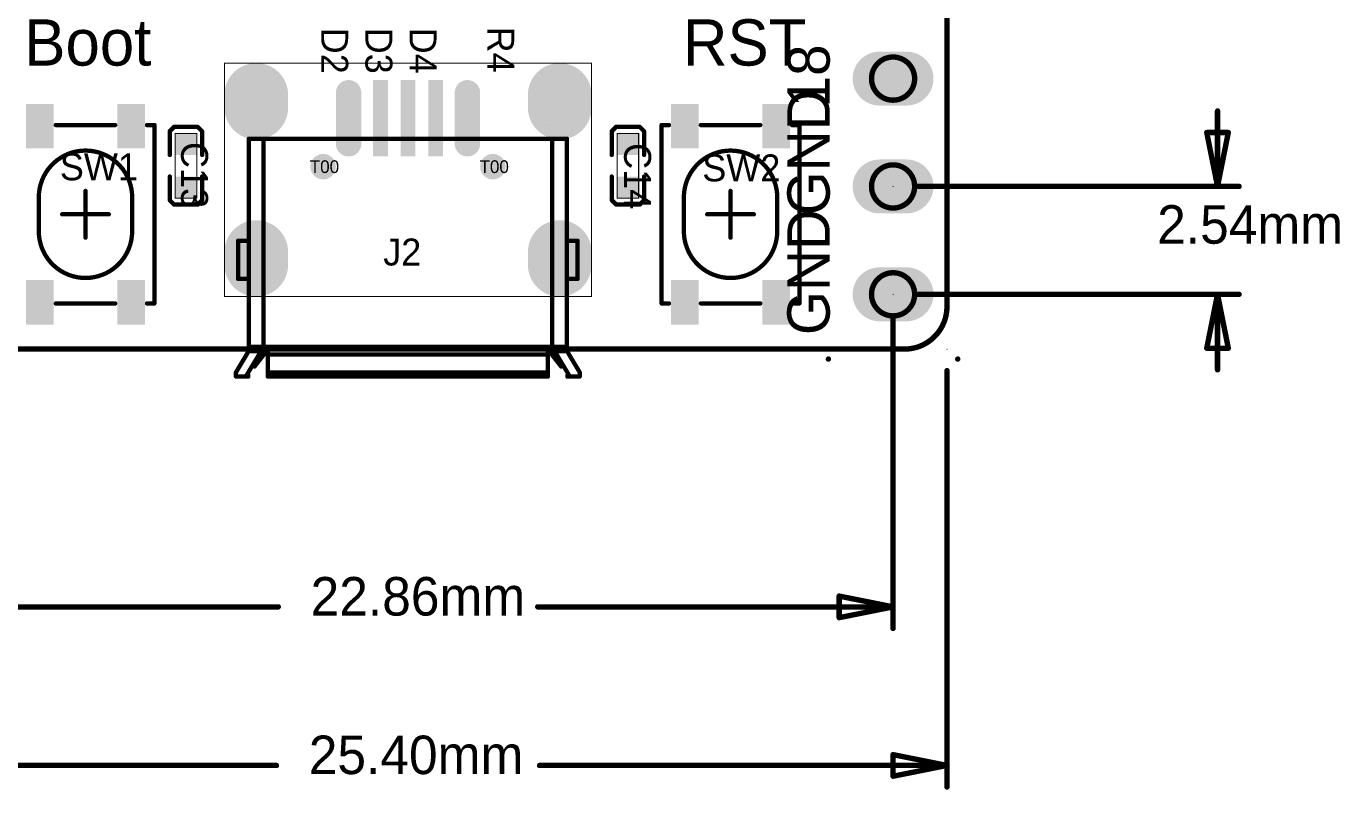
# Model space of a CAD drawing. Extents: x -478 to 1364, y -408 to 1745.
# Drawn here: x 146 to 1364, y -408 to 299 of the extents above; entities that cross this region are included whole.
import ezdxf
from ezdxf.enums import TextEntityAlignment as Align

# ---------------------------------------------------------------- set-up
doc = ezdxf.new("R2010")
doc.units = 0
doc.header["$MEASUREMENT"] = 0
for name, color, linetype in [('2DLINES_1', 7, 'Continuous'), ('2DLINES_ALL', 3, 'Continuous'), ('BOARD_OUTLINE', 1, 'Continuous'), ('DRILLHOLE', 15, 'Continuous'), ('LAYNR3', 4, 'Continuous'), ('LAYNR5', 6, 'Continuous'), ('PADLAYER_BOTTOM', 12, 'Continuous'), ('PADLAYER_TOP', 9, 'Continuous'), ('PLACEMENT_OUTLINE_BOTTOM', 11, 'Continuous'), ('PLACEMENT_OUTLINE_TOP', 8, 'Continuous'), ('TEXT_1', 10, 'Continuous'), ('TOOL_BOT', 13, 'Continuous'), ('TOOL_TOP', 1, 'Continuous'), ('TOOLCODE_TOP', 2, 'Continuous')]:
    doc.layers.add(name, color=color, linetype=linetype)

msp = doc.modelspace()

# ---------------------------------------------------------------- linework, layer by layer
at = {"layer": '2DLINES_1', "const_width": 4}
for points in [[(228.346, 207.677), (173.228, 207.677)], [(257.874, 207.677), (264.764, 207.677)], [(264.764, 42.323), (264.764, 207.677)], [(279, 202), (282.99, 206)], [(282.99, 206), (304.87, 206)], [(304.87, 206), (309, 201.87)], [(693, 206), (689, 202)], [(715, 206), (693, 206)], [(719, 202), (715, 206)], [(735.236, 207.677), (735.236, 42.323)], [(735.236, 207.677), (742.126, 207.677)], [(826.772, 207.677), (771.654, 207.677)], [(856.299, 207.677), (863.189, 207.677)], [(863.189, 42.323), (863.189, 207.677)], [(279, 180), (279, 202)], [(309, 201.87), (309, 180)], [(352.205, 194.997), (352.205, 1.964)], [(352.205, 194.997), (647.48, 194.997)], [(365.984, 194.997), (365.984, -1.853)], [(633.701, -1.853), (633.701, 194.997)], [(647.48, 1.964), (647.48, 194.997)], [(689, 202), (689, 180)], [(719, 180), (719, 202)], [(279, 160), (279, 138)], [(309, 138), (309, 160)], [(689, 138.13), (689, 160)], [(719, 160), (719, 138)], [(200.787, 103.346), (200.787, 146.654)], [(799.213, 103.346), (799.213, 146.654)], [(279, 138), (283, 134)], [(283, 134), (305, 134)], [(305, 134), (309, 138)], [(693.13, 134), (689, 138.13)], [(715.01, 134), (693.13, 134)], [(719, 138), (715.01, 134)], [(179.134, 125), (222.441, 125)], [(777.559, 125), (820.866, 125)], [(342.362, 65.076), (342.362, 100.509)], [(342.362, 100.509), (352.205, 100.509)], [(647.48, 100.509), (657.323, 100.509)], [(657.323, 100.509), (657.323, 65.076)], [(352.205, 65.076), (342.362, 65.076)], [(657.323, 65.076), (647.48, 65.076)], [(173.228, 42.323), (228.346, 42.323)], [(257.874, 42.323), (264.764, 42.323)], [(735.236, 42.323), (742.126, 42.323)], [(771.654, 42.323), (826.772, 42.323)], [(856.299, 42.323), (863.189, 42.323)], [(369.921, -1.853), (351.666, -1.853)], [(647.48, 1.964), (352.205, 1.964)], [(362.047, -4.579), (362.047, -1.853)], [(362.96, -1.853), (362.96, -4.579)], [(366.657, -4.579), (366.657, -1.853)], [(369.921, -1.853), (369.921, -25.475)], [(629.764, -1.853), (629.764, -25.475)], [(629.764, -1.853), (648.019, -1.853)], [(633.028, -4.579), (633.028, -1.853)], [(636.725, -4.579), (636.725, -1.853)], [(637.638, -4.579), (637.638, -1.853)], [(350.241, -5.126), (340.394, -21.538)], [(362.047, -4.579), (350.236, -24.264)], [(362.96, -4.579), (357.635, -16.13)], [(366.657, -4.579), (357.635, -16.13)], [(366.657, -4.579), (362.047, -4.579)], [(629.764, -5.126), (369.921, -5.126)], [(633.028, -4.579), (642.05, -16.131)], [(637.638, -4.579), (633.028, -4.579)], [(636.725, -4.579), (642.05, -16.131)], [(637.638, -4.579), (649.449, -24.264)], [(649.444, -5.126), (659.291, -21.538)], [(340.394, -21.538), (340.394, -25.475)], [(340.394, -25.475), (351.856, -25.475)], [(350.236, -24.264), (350.236, -25.475)], [(351.856, -24.264), (350.236, -24.264)], [(351.856, -24.264), (351.856, -25.475)], [(369.921, -21.538), (629.764, -21.538)], [(629.764, -25.475), (369.921, -25.475)], [(647.829, -24.264), (647.829, -25.475)], [(649.449, -24.264), (647.829, -24.264)], [(647.829, -25.475), (659.291, -25.475)], [(649.449, -24.264), (649.449, -25.475)], [(659.291, -21.538), (659.291, -25.475)]]:
    msp.add_lwpolyline(points, dxfattribs=at)
at = {"layer": '2DLINES_1', "const_width": 2}
for points in [[(172.228, 207.677, 1), (174.228, 207.677, 1)], [(227.346, 207.677, 1), (229.346, 207.677, 1)], [(256.874, 207.677, 1), (258.874, 207.677, 1)], [(263.764, 207.677, 1), (265.764, 207.677, 1)], [(263.764, 207.677, 1), (265.764, 207.677, 1)], [(281.99, 206, 1), (283.99, 206, 1)], [(281.99, 206, 1), (283.99, 206, 1)], [(303.87, 206, 1), (305.87, 206, 1)], [(303.87, 206, 1), (305.87, 206, 1)], [(692, 206, 1), (694, 206, 1)], [(692, 206, 1), (694, 206, 1)], [(714, 206, 1), (716, 206, 1)], [(714, 206, 1), (716, 206, 1)], [(734.236, 207.677, 1), (736.236, 207.677, 1)], [(734.236, 207.677, 1), (736.236, 207.677, 1)], [(741.126, 207.677, 1), (743.126, 207.677, 1)], [(770.654, 207.677, 1), (772.654, 207.677, 1)], [(825.772, 207.677, 1), (827.772, 207.677, 1)], [(855.299, 207.677, 1), (857.299, 207.677, 1)], [(862.189, 207.677, 1), (864.189, 207.677, 1)], [(862.189, 207.677, 1), (864.189, 207.677, 1)], [(278, 202, 1), (280, 202, 1)], [(278, 202, 1), (280, 202, 1)], [(308, 201.87, 1), (310, 201.87, 1)], [(308, 201.87, 1), (310, 201.87, 1)], [(351.205, 194.997, 1), (353.205, 194.997, 1)], [(351.205, 194.997, 1), (353.205, 194.997, 1)], [(364.984, 194.997, 1), (366.984, 194.997, 1)], [(632.701, 194.997, 1), (634.701, 194.997, 1)], [(646.48, 194.997, 1), (648.48, 194.997, 1)], [(646.48, 194.997, 1), (648.48, 194.997, 1)], [(688, 202, 1), (690, 202, 1)], [(688, 202, 1), (690, 202, 1)], [(718, 202, 1), (720, 202, 1)], [(718, 202, 1), (720, 202, 1)], [(199.787, 184.055, 1), (201.787, 184.055, 1)], [(199.787, 184.055, 1), (201.787, 184.055, 1)], [(798.213, 184.055, 1), (800.213, 184.055, 1)], [(798.213, 184.055, 1), (800.213, 184.055, 1)], [(278, 180, 1), (280, 180, 1)], [(308, 180, 1), (310, 180, 1)], [(688, 180, 1), (690, 180, 1)], [(718, 180, 1), (720, 180, 1)], [(278, 160, 1), (280, 160, 1)], [(308, 160, 1), (310, 160, 1)], [(688, 160, 1), (690, 160, 1)], [(718, 160, 1), (720, 160, 1)], [(199.787, 146.654, 1), (201.787, 146.654, 1)], [(798.213, 146.654, 1), (800.213, 146.654, 1)], [(156.48, 140.748, 1), (158.48, 140.748, 1)], [(156.48, 140.748, 1), (158.48, 140.748, 1)], [(243.094, 140.748, 1), (245.094, 140.748, 1)], [(243.094, 140.748, 1), (245.094, 140.748, 1)], [(278, 138, 1), (280, 138, 1)], [(278, 138, 1), (280, 138, 1)], [(282, 134, 1), (284, 134, 1)], [(282, 134, 1), (284, 134, 1)], [(304, 134, 1), (306, 134, 1)], [(304, 134, 1), (306, 134, 1)], [(308, 138, 1), (310, 138, 1)], [(308, 138, 1), (310, 138, 1)], [(688, 138.13, 1), (690, 138.13, 1)], [(688, 138.13, 1), (690, 138.13, 1)], [(692.13, 134, 1), (694.13, 134, 1)], [(692.13, 134, 1), (694.13, 134, 1)], [(714.01, 134, 1), (716.01, 134, 1)], [(714.01, 134, 1), (716.01, 134, 1)], [(718, 138, 1), (720, 138, 1)], [(718, 138, 1), (720, 138, 1)], [(754.906, 140.748, 1), (756.906, 140.748, 1)], [(754.906, 140.748, 1), (756.906, 140.748, 1)], [(841.52, 140.748, 1), (843.52, 140.748, 1)], [(841.52, 140.748, 1), (843.52, 140.748, 1)], [(178.134, 125, 1), (180.134, 125, 1)], [(221.441, 125, 1), (223.441, 125, 1)], [(776.559, 125, 1), (778.559, 125, 1)], [(819.866, 125, 1), (821.866, 125, 1)], [(156.48, 109.252, 1), (158.48, 109.252, 1)], [(156.48, 109.252, 1), (158.48, 109.252, 1)], [(243.094, 109.252, 1), (245.094, 109.252, 1)], [(243.094, 109.252, 1), (245.094, 109.252, 1)], [(754.905, 109.252, 1), (756.905, 109.252, 1)], [(754.905, 109.252, 1), (756.905, 109.252, 1)], [(841.52, 109.252, 1), (843.52, 109.252, 1)], [(841.52, 109.252, 1), (843.52, 109.252, 1)], [(199.787, 103.346, 1), (201.787, 103.346, 1)], [(341.362, 100.509, 1), (343.362, 100.509, 1)], [(341.362, 100.509, 1), (343.362, 100.509, 1)], [(351.205, 100.509, 1), (353.205, 100.509, 1)], [(646.48, 100.509, 1), (648.48, 100.509, 1)], [(656.323, 100.509, 1), (658.323, 100.509, 1)], [(656.323, 100.509, 1), (658.323, 100.509, 1)], [(798.213, 103.346, 1), (800.213, 103.346, 1)], [(199.787, 65.945, 1), (201.787, 65.945, 1)], [(199.787, 65.945, 1), (201.787, 65.945, 1)], [(341.362, 65.076, 1), (343.362, 65.076, 1)], [(341.362, 65.076, 1), (343.362, 65.076, 1)], [(351.205, 65.076, 1), (353.205, 65.076, 1)], [(646.48, 65.076, 1), (648.48, 65.076, 1)], [(656.323, 65.076, 1), (658.323, 65.076, 1)], [(656.323, 65.076, 1), (658.323, 65.076, 1)], [(798.213, 65.945, 1), (800.213, 65.945, 1)], [(798.213, 65.945, 1), (800.213, 65.945, 1)], [(172.228, 42.323, 1), (174.228, 42.323, 1)], [(227.346, 42.323, 1), (229.346, 42.323, 1)], [(256.874, 42.323, 1), (258.874, 42.323, 1)], [(263.764, 42.323, 1), (265.764, 42.323, 1)], [(263.764, 42.323, 1), (265.764, 42.323, 1)], [(734.236, 42.323, 1), (736.236, 42.323, 1)], [(734.236, 42.323, 1), (736.236, 42.323, 1)], [(741.126, 42.323, 1), (743.126, 42.323, 1)], [(770.654, 42.323, 1), (772.654, 42.323, 1)], [(825.772, 42.323, 1), (827.772, 42.323, 1)], [(855.299, 42.323, 1), (857.299, 42.323, 1)], [(862.189, 42.323, 1), (864.189, 42.323, 1)], [(862.189, 42.323, 1), (864.189, 42.323, 1)], [(350.666, -1.853, 1), (352.666, -1.853, 1)], [(351.205, 1.964, 1), (353.205, 1.964, 1)], [(351.205, 1.964, 1), (353.205, 1.964, 1)], [(351.205, 1.964, 1), (353.205, 1.964, 1)], [(361.047, -1.853, 1), (363.047, -1.853, 1)], [(361.96, -1.853, 1), (363.96, -1.853, 1)], [(364.984, -1.853, 1), (366.984, -1.853, 1)], [(365.657, -1.853, 1), (367.657, -1.853, 1)], [(368.921, -1.853, 1), (370.921, -1.853, 1)], [(368.921, -1.853, 1), (370.921, -1.853, 1)], [(628.764, -1.853, 1), (630.764, -1.853, 1)], [(628.764, -1.853, 1), (630.764, -1.853, 1)], [(632.028, -1.853, 1), (634.028, -1.853, 1)], [(632.701, -1.853, 1), (634.701, -1.853, 1)], [(635.725, -1.853, 1), (637.725, -1.853, 1)], [(636.638, -1.853, 1), (638.638, -1.853, 1)], [(646.48, 1.964, 1), (648.48, 1.964, 1)], [(646.48, 1.964, 1), (648.48, 1.964, 1)], [(646.48, 1.964, 1), (648.48, 1.964, 1)], [(647.019, -1.853, 1), (649.019, -1.853, 1)], [(349.241, -5.126, 1), (351.241, -5.126, 1)], [(349.241, -5.126, 1), (351.241, -5.126, 1)], [(361.047, -4.579, 1), (363.047, -4.579, 1)], [(361.047, -4.579, 1), (363.047, -4.579, 1)], [(361.047, -4.579, 1), (363.047, -4.579, 1)], [(361.96, -4.579, 1), (363.96, -4.579, 1)], [(361.96, -4.579, 1), (363.96, -4.579, 1)], [(365.657, -4.579, 1), (367.657, -4.579, 1)], [(365.657, -4.579, 1), (367.657, -4.579, 1)], [(365.657, -4.579, 1), (367.657, -4.579, 1)], [(368.921, -5.126, 1), (370.921, -5.126, 1)], [(628.764, -5.126, 1), (630.764, -5.126, 1)], [(632.028, -4.579, 1), (634.028, -4.579, 1)], [(632.028, -4.579, 1), (634.028, -4.579, 1)], [(632.028, -4.579, 1), (634.028, -4.579, 1)], [(635.725, -4.579, 1), (637.725, -4.579, 1)], [(635.725, -4.579, 1), (637.725, -4.579, 1)], [(636.638, -4.579, 1), (638.638, -4.579, 1)], [(636.638, -4.579, 1), (638.638, -4.579, 1)], [(636.638, -4.579, 1), (638.638, -4.579, 1)], [(648.444, -5.126, 1), (650.444, -5.126, 1)], [(648.444, -5.126, 1), (650.444, -5.126, 1)], [(339.394, -21.538, 1), (341.394, -21.538, 1)], [(339.394, -21.538, 1), (341.394, -21.538, 1)], [(339.394, -25.475, 1), (341.394, -25.475, 1)], [(339.394, -25.475, 1), (341.394, -25.475, 1)], [(349.236, -24.264, 1), (351.236, -24.264, 1)], [(349.236, -24.264, 1), (351.236, -24.264, 1)], [(349.236, -24.264, 1), (351.236, -24.264, 1)], [(349.236, -25.475, 1), (351.236, -25.475, 1)], [(350.856, -24.264, 1), (352.856, -24.264, 1)], [(350.856, -24.264, 1), (352.856, -24.264, 1)], [(350.856, -25.475, 1), (352.856, -25.475, 1)], [(350.856, -25.475, 1), (352.856, -25.475, 1)], [(356.635, -16.13, 1), (358.635, -16.13, 1)], [(356.635, -16.13, 1), (358.635, -16.13, 1)], [(368.921, -21.538, 1), (370.921, -21.538, 1)], [(368.921, -25.475, 1), (370.921, -25.475, 1)], [(368.921, -25.475, 1), (370.921, -25.475, 1)], [(628.764, -21.538, 1), (630.764, -21.538, 1)], [(628.764, -25.475, 1), (630.764, -25.475, 1)], [(628.764, -25.475, 1), (630.764, -25.475, 1)], [(641.05, -16.131, 1), (643.05, -16.131, 1)], [(641.05, -16.131, 1), (643.05, -16.131, 1)], [(646.829, -24.264, 1), (648.829, -24.264, 1)], [(646.829, -24.264, 1), (648.829, -24.264, 1)], [(646.829, -25.475, 1), (648.829, -25.475, 1)], [(646.829, -25.475, 1), (648.829, -25.475, 1)], [(648.449, -24.264, 1), (650.449, -24.264, 1)], [(648.449, -24.264, 1), (650.449, -24.264, 1)], [(648.449, -24.264, 1), (650.449, -24.264, 1)], [(648.449, -25.475, 1), (650.449, -25.475, 1)], [(658.291, -21.538, 1), (660.291, -21.538, 1)], [(658.291, -21.538, 1), (660.291, -21.538, 1)], [(658.291, -25.475, 1), (660.291, -25.475, 1)], [(658.291, -25.475, 1), (660.291, -25.475, 1)]]:
    msp.add_lwpolyline(points, format="xyb", close=True, dxfattribs=at)
at = {"layer": '2DLINES_1', "const_width": 4}
for points in [[(157.48, 140.748, -0.414214), (200.787, 184.055, -0.414214)], [(200.787, 184.055, -0.414214), (244.094, 140.748)], [(755.906, 140.748, -0.414214), (799.213, 184.055, -0.414214)], [(799.213, 184.055, -0.414214), (842.52, 140.748)], [(157.48, 109.252), (157.48, 140.748, -0.414214)], [(244.094, 140.748), (244.094, 109.252, -0.414214)], [(755.905, 109.252), (755.906, 140.748, -0.414214)], [(842.52, 140.748), (842.52, 109.252, -0.414214)], [(200.787, 65.945, -0.414214), (157.48, 109.252)], [(244.094, 109.252, -0.414214), (200.787, 65.945, -0.414214)], [(799.213, 65.945, -0.414214), (755.905, 109.252)], [(842.52, 109.252, -0.414214), (799.213, 65.945, -0.414214)], [(350.241, -5.126, 0.135935), (352.205, 1.964)], [(647.48, 1.964, 0.135934), (649.444, -5.126)]]:
    msp.add_lwpolyline(points, format="xyb", dxfattribs=at)
at = {"layer": '2DLINES_ALL', "const_width": 1}
for points in [[(950, 150.787), (950.026, 150.787)], [(950, 150.787), (950.026, 150.787)], [(950, 50.787), (950.026, 50.787)], [(950, 50.787), (950.026, 50.787)], [(950, 50.787), (950.026, 50.787)], [(950, 50.787), (950.026, 50.787)], [(1000, 0), (1000.026, 0)], [(1000, 0), (1000.026, 0)]]:
    msp.add_lwpolyline(points, dxfattribs=at)
at = {"layer": '2DLINES_ALL', "const_width": 0.5}
for points in [[(949.75, 150.787, 1), (950.25, 150.787, 1)], [(949.75, 150.787, 1), (950.25, 150.787, 1)], [(949.776, 150.787, 1), (950.276, 150.787, 1)], [(949.776, 150.787, 1), (950.276, 150.787, 1)], [(949.75, 50.787, 1), (950.25, 50.787, 1)], [(949.75, 50.787, 1), (950.25, 50.787, 1)], [(949.75, 50.787, 1), (950.25, 50.787, 1)], [(949.75, 50.787, 1), (950.25, 50.787, 1)], [(949.776, 50.787, 1), (950.276, 50.787, 1)], [(949.776, 50.787, 1), (950.276, 50.787, 1)], [(949.776, 50.787, 1), (950.276, 50.787, 1)], [(949.776, 50.787, 1), (950.276, 50.787, 1)], [(999.75, 0, 1), (1000.25, 0, 1)], [(999.75, 0, 1), (1000.25, 0, 1)], [(999.776, 0, 1), (1000.276, 0, 1)], [(999.776, 0, 1), (1000.276, 0, 1)]]:
    msp.add_lwpolyline(points, format="xyb", close=True, dxfattribs=at)
at = {"layer": 'BOARD_OUTLINE', "const_width": 5}
for points in [[(1000, 39.37), (1000, 1492.63, 0.414214)], [(1000, 39.37), (1000, 1492.63, 0.414214)], [(960.63, 0, 0.414214), (1000, 39.37)], [(960.63, 0, 0.414214), (1000, 39.37)], [(39.37, 0), (960.63, 0, 0.414214)], [(39.37, 0), (960.63, 0, 0.414214)]]:
    msp.add_lwpolyline(points, format="xyb", dxfattribs=at)
at = {"layer": 'BOARD_OUTLINE', "const_width": 2.5}
for points in [[(998.75, 39.37, 1), (1001.25, 39.37, 1)], [(998.75, 39.37, 1), (1001.25, 39.37, 1)], [(998.75, 39.37, 1), (1001.25, 39.37, 1)], [(998.75, 39.37, 1), (1001.25, 39.37, 1)], [(959.38, 0, 1), (961.88, 0, 1)], [(959.38, 0, 1), (961.88, 0, 1)], [(959.38, 0, 1), (961.88, 0, 1)], [(959.38, 0, 1), (961.88, 0, 1)]]:
    msp.add_lwpolyline(points, format="xyb", close=True, dxfattribs=at)
at = {"layer": 'DRILLHOLE', "const_width": 0.001}
for points in [[(347.441, 245.496, -1), (371.063, 245.496)], [(628.937, 245.496, -1), (652.559, 245.496)], [(371.063, 245.496), (371.063, 214, -1)], [(652.559, 245.496), (652.559, 214, -1)], [(371.063, 214, -1), (347.441, 214)], [(652.559, 214, -1), (628.937, 214)], [(347.441, 99.827, -1), (371.063, 99.827)], [(628.937, 99.827, -1), (652.559, 99.827)], [(371.063, 99.827), (371.063, 68.331, -1)], [(652.559, 99.827), (652.559, 68.331, -1)], [(371.063, 68.331, -1), (347.441, 68.331)], [(652.559, 68.331, -1), (628.937, 68.331)]]:
    msp.add_lwpolyline(points, format="xyb", dxfattribs=at)
for points in [[(347.441, 214), (347.441, 245.496)], [(628.937, 214), (628.937, 245.496)], [(347.441, 68.331), (347.441, 99.827)], [(628.937, 68.331), (628.937, 99.827)]]:
    msp.add_lwpolyline(points, dxfattribs=at)
at = {"layer": 'DRILLHOLE', "const_width": 0.0005}
for points in [[(347.441, 245.496, 1), (347.441, 245.496, 1)], [(347.441, 245.496, 1), (347.441, 245.496, 1)], [(371.063, 245.496, 1), (371.063, 245.496, 1)], [(371.063, 245.496, 1), (371.063, 245.496, 1)], [(628.937, 245.496, 1), (628.937, 245.496, 1)], [(628.937, 245.496, 1), (628.937, 245.496, 1)], [(652.559, 245.496, 1), (652.559, 245.496, 1)], [(652.559, 245.496, 1), (652.559, 245.496, 1)], [(347.441, 214, 1), (347.441, 214, 1)], [(347.441, 214, 1), (347.441, 214, 1)], [(371.063, 214, 1), (371.063, 214, 1)], [(371.063, 214, 1), (371.063, 214, 1)], [(628.937, 214, 1), (628.937, 214, 1)], [(628.937, 214, 1), (628.937, 214, 1)], [(652.559, 214, 1), (652.559, 214, 1)], [(652.559, 214, 1), (652.559, 214, 1)], [(347.441, 99.827, 1), (347.441, 99.827, 1)], [(347.441, 99.827, 1), (347.441, 99.827, 1)], [(371.063, 99.827, 1), (371.063, 99.827, 1)], [(371.063, 99.827, 1), (371.063, 99.827, 1)], [(628.937, 99.827, 1), (628.937, 99.827, 1)], [(628.937, 99.827, 1), (628.937, 99.827, 1)], [(652.559, 99.827, 1), (652.559, 99.827, 1)], [(652.559, 99.827, 1), (652.559, 99.827, 1)], [(347.441, 68.331, 1), (347.441, 68.331, 1)], [(347.441, 68.331, 1), (347.441, 68.331, 1)], [(371.063, 68.331, 1), (371.063, 68.331, 1)], [(371.063, 68.331, 1), (371.063, 68.331, 1)], [(628.937, 68.331, 1), (628.937, 68.331, 1)], [(628.937, 68.331, 1), (628.937, 68.331, 1)], [(652.559, 68.331, 1), (652.559, 68.331, 1)], [(652.559, 68.331, 1), (652.559, 68.331, 1)]]:
    msp.add_lwpolyline(points, format="xyb", close=True, dxfattribs=at)
at = {"layer": 'LAYNR3', "const_width": 5}
for points in [[(1251, 150.787), (1251, 220.787)], [(1251, 150.787), (1251, 220.787)], [(1251, 150.787), (1241, 200.787)], [(1241, 200.787), (1261, 200.787)], [(1251, 150.787), (1241, 200.787)], [(1241, 200.787), (1261, 200.787)], [(1261, 200.787), (1251, 150.787)], [(1261, 200.787), (1251, 150.787)], [(970, 150.787), (1271, 150.787)], [(970, 150.787), (1271, 150.787)], [(970, 50.787), (1271, 50.787)], [(970, 50.787), (1271, 50.787)], [(1241, 0.787), (1251, 50.787)], [(1241, 0.787), (1251, 50.787)], [(1251, 50.787), (1251, -19.213)], [(1251, 50.787), (1261, 0.787)], [(1251, 50.787), (1251, -19.213)], [(1251, 50.787), (1261, 0.787)], [(950, 30.787), (950, -259)], [(950, 30.787), (950, -259)], [(1261, 0.787), (1241, 0.787)], [(1261, 0.787), (1241, 0.787)], [(1000, -20), (1000, -406)], [(1000, -20), (1000, -406)], [(900, -249), (900, -229)], [(900, -229), (950, -239)], [(900, -249), (900, -229)], [(900, -229), (950, -239)], [(50, -239), (379.659, -239)], [(50, -239), (379.659, -239)], [(950, -239), (620.341, -239)], [(950, -239), (620.341, -239)], [(950, -239), (900, -249)], [(950, -239), (900, -249)], [(950, -396), (950, -376)], [(950, -376), (1000, -386)], [(950, -396), (950, -376)], [(950, -376), (1000, -386)], [(0, -386), (377.955, -386)], [(0, -386), (377.955, -386)], [(1000, -386), (622.045, -386)], [(1000, -386), (622.045, -386)], [(1000, -386), (950, -396)], [(1000, -386), (950, -396)]]:
    msp.add_lwpolyline(points, dxfattribs=at)
at = {"layer": 'LAYNR3', "const_width": 2.5}
for points in [[(1249.75, 220.787, 1), (1252.25, 220.787, 1)], [(1249.75, 220.787, 1), (1252.25, 220.787, 1)], [(1239.75, 200.787, 1), (1242.25, 200.787, 1)], [(1239.75, 200.787, 1), (1242.25, 200.787, 1)], [(1239.75, 200.787, 1), (1242.25, 200.787, 1)], [(1239.75, 200.787, 1), (1242.25, 200.787, 1)], [(1259.75, 200.787, 1), (1262.25, 200.787, 1)], [(1259.75, 200.787, 1), (1262.25, 200.787, 1)], [(1259.75, 200.787, 1), (1262.25, 200.787, 1)], [(1259.75, 200.787, 1), (1262.25, 200.787, 1)], [(968.75, 150.787, 1), (971.25, 150.787, 1)], [(968.75, 150.787, 1), (971.25, 150.787, 1)], [(1249.75, 150.787, 1), (1252.25, 150.787, 1)], [(1249.75, 150.787, 1), (1252.25, 150.787, 1)], [(1249.75, 150.787, 1), (1252.25, 150.787, 1)], [(1249.75, 150.787, 1), (1252.25, 150.787, 1)], [(1249.75, 150.787, 1), (1252.25, 150.787, 1)], [(1249.75, 150.787, 1), (1252.25, 150.787, 1)], [(1269.75, 150.787, 1), (1272.25, 150.787, 1)], [(1269.75, 150.787, 1), (1272.25, 150.787, 1)], [(968.75, 50.787, 1), (971.25, 50.787, 1)], [(968.75, 50.787, 1), (971.25, 50.787, 1)], [(1249.75, 50.787, 1), (1252.25, 50.787, 1)], [(1249.75, 50.787, 1), (1252.25, 50.787, 1)], [(1249.75, 50.787, 1), (1252.25, 50.787, 1)], [(1249.75, 50.787, 1), (1252.25, 50.787, 1)], [(1249.75, 50.787, 1), (1252.25, 50.787, 1)], [(1249.75, 50.787, 1), (1252.25, 50.787, 1)], [(1269.75, 50.787, 1), (1272.25, 50.787, 1)], [(1269.75, 50.787, 1), (1272.25, 50.787, 1)], [(948.75, 30.787, 1), (951.25, 30.787, 1)], [(948.75, 30.787, 1), (951.25, 30.787, 1)], [(1239.75, 0.787, 1), (1242.25, 0.787, 1)], [(1239.75, 0.787, 1), (1242.25, 0.787, 1)], [(1239.75, 0.787, 1), (1242.25, 0.787, 1)], [(1239.75, 0.787, 1), (1242.25, 0.787, 1)], [(1259.75, 0.787, 1), (1262.25, 0.787, 1)], [(1259.75, 0.787, 1), (1262.25, 0.787, 1)], [(1259.75, 0.787, 1), (1262.25, 0.787, 1)], [(1259.75, 0.787, 1), (1262.25, 0.787, 1)], [(888.75, -9.213, 1), (891.25, -9.213, 1)], [(888.75, -9.213, 1), (891.25, -9.213, 1)], [(1008.75, -9.213, 1), (1011.25, -9.213, 1)], [(1008.75, -9.213, 1), (1011.25, -9.213, 1)], [(998.75, -20, 1), (1001.25, -20, 1)], [(998.75, -20, 1), (1001.25, -20, 1)], [(1249.75, -19.213, 1), (1252.25, -19.213, 1)], [(1249.75, -19.213, 1), (1252.25, -19.213, 1)], [(898.75, -229, 1), (901.25, -229, 1)], [(898.75, -229, 1), (901.25, -229, 1)], [(898.75, -229, 1), (901.25, -229, 1)], [(898.75, -229, 1), (901.25, -229, 1)], [(378.409, -239, 1), (380.909, -239, 1)], [(378.409, -239, 1), (380.909, -239, 1)], [(619.091, -239, 1), (621.591, -239, 1)], [(619.091, -239, 1), (621.591, -239, 1)], [(948.75, -239, 1), (951.25, -239, 1)], [(948.75, -239, 1), (951.25, -239, 1)], [(948.75, -239, 1), (951.25, -239, 1)], [(948.75, -239, 1), (951.25, -239, 1)], [(948.75, -239, 1), (951.25, -239, 1)], [(948.75, -239, 1), (951.25, -239, 1)], [(898.75, -249, 1), (901.25, -249, 1)], [(898.75, -249, 1), (901.25, -249, 1)], [(898.75, -249, 1), (901.25, -249, 1)], [(898.75, -249, 1), (901.25, -249, 1)], [(948.75, -259, 1), (951.25, -259, 1)], [(948.75, -259, 1), (951.25, -259, 1)], [(948.75, -376, 1), (951.25, -376, 1)], [(948.75, -376, 1), (951.25, -376, 1)], [(948.75, -376, 1), (951.25, -376, 1)], [(948.75, -376, 1), (951.25, -376, 1)], [(376.705, -386, 1), (379.205, -386, 1)], [(376.705, -386, 1), (379.205, -386, 1)], [(620.795, -386, 1), (623.295, -386, 1)], [(620.795, -386, 1), (623.295, -386, 1)], [(998.75, -386, 1), (1001.25, -386, 1)], [(998.75, -386, 1), (1001.25, -386, 1)], [(998.75, -386, 1), (1001.25, -386, 1)], [(998.75, -386, 1), (1001.25, -386, 1)], [(998.75, -386, 1), (1001.25, -386, 1)], [(998.75, -386, 1), (1001.25, -386, 1)], [(948.75, -396, 1), (951.25, -396, 1)], [(948.75, -396, 1), (951.25, -396, 1)], [(948.75, -396, 1), (951.25, -396, 1)], [(948.75, -396, 1), (951.25, -396, 1)], [(998.75, -406, 1), (1001.25, -406, 1)], [(998.75, -406, 1), (1001.25, -406, 1)]]:
    msp.add_lwpolyline(points, format="xyb", close=True, dxfattribs=at)
at = {"layer": 'PADLAYER_BOTTOM'}
for points, const_width in [([(925, 250.787, 1), (950, 250.787, 1)], 25), ([(950, 250.787, 1), (975, 250.787, 1)], 25), ([(344.488, 235.654, 1), (374.016, 235.654, 1)], 29.528), ([(625.984, 235.653, 1), (655.512, 235.653, 1)], 29.528), ([(344.488, 223.843, 1), (374.016, 223.843, 1)], 29.528), ([(625.984, 223.842, 1), (655.512, 223.842, 1)], 29.528), ([(415.355, 169.131, 1), (427.165, 169.131, 1)], 11.81), ([(572.835, 169.131, 1), (584.645, 169.131, 1)], 11.81), ([(925, 150.787, 1), (950, 150.787, 1)], 25), ([(950, 150.787, 1), (975, 150.787, 1)], 25), ([(344.488, 89.984, 1), (374.016, 89.984, 1)], 29.528), ([(625.984, 89.984, 1), (655.512, 89.984, 1)], 29.528), ([(344.488, 78.173, 1), (374.016, 78.173, 1)], 29.528), ([(625.984, 78.173, 1), (655.512, 78.173, 1)], 29.528), ([(925, 50.787, 1), (950, 50.787, 1)], 25), ([(950, 50.787, 1), (975, 50.787, 1)], 25)]:
    msp.add_lwpolyline(points, format="xyb", close=True, dxfattribs=dict(at, const_width=const_width))
for points in [[(962.5, 275.787), (937.5, 275.787), (962.5, 225.787), (937.5, 225.787)], [(388.78, 223.843), (388.78, 235.654), (329.724, 223.843), (329.724, 235.654)], [(670.276, 223.842), (670.276, 235.653), (611.22, 223.842), (611.22, 235.653)], [(962.5, 175.787), (937.5, 175.787), (962.5, 125.787), (937.5, 125.787)], [(388.779, 78.173), (388.779, 89.984), (329.724, 78.173), (329.724, 89.984)], [(670.276, 78.173), (670.276, 89.984), (611.22, 78.173), (611.22, 89.984)], [(962.5, 75.787), (937.5, 75.787), (962.5, 25.787), (937.5, 25.787)]]:
    msp.add_solid(points, dxfattribs=at)
at = {"layer": 'PADLAYER_TOP'}
for points, const_width in [([(925, 250.787, 1), (950, 250.787, 1)], 25), ([(950, 250.787, 1), (975, 250.787, 1)], 25), ([(349.409, 245.496, 1), (369.094, 245.496, 1)], 19.685), ([(630.906, 245.496, 1), (650.591, 245.496, 1)], 19.685), ([(438.976, 237.622, 1), (450.787, 237.622, 1)], 11.811), ([(549.213, 237.622, 1), (561.024, 237.622, 1)], 11.811), ([(349.409, 214, 1), (369.094, 214, 1)], 19.685), ([(630.906, 214, 1), (650.591, 214, 1)], 19.685), ([(438.976, 190.378, 1), (450.787, 190.378, 1)], 11.811), ([(549.213, 190.378, 1), (561.024, 190.378, 1)], 11.811), ([(415.355, 169.131, 1), (427.165, 169.131, 1)], 11.81), ([(572.835, 169.131, 1), (584.645, 169.131, 1)], 11.81), ([(925, 150.787, 1), (950, 150.787, 1)], 25), ([(950, 150.787, 1), (975, 150.787, 1)], 25), ([(349.409, 99.827, 1), (369.094, 99.827, 1)], 19.685), ([(630.905, 99.827, 1), (650.591, 99.827, 1)], 19.685), ([(349.409, 68.331, 1), (369.094, 68.331, 1)], 19.685), ([(630.905, 68.331, 1), (650.591, 68.331, 1)], 19.685), ([(925, 50.787, 1), (950, 50.787, 1)], 25), ([(950, 50.787, 1), (975, 50.787, 1)], 25)]:
    msp.add_lwpolyline(points, format="xyb", close=True, dxfattribs=dict(at, const_width=const_width))
for points in [[(962.5, 275.787), (937.5, 275.787), (962.5, 225.787), (937.5, 225.787)], [(378.937, 214), (378.937, 245.496), (339.567, 214), (339.567, 245.496)], [(481.299, 178.567), (481.299, 249.433), (467.52, 178.567), (467.52, 249.433)], [(506.89, 178.567), (506.89, 249.433), (493.11, 178.567), (493.11, 249.433)], [(532.48, 178.567), (532.48, 249.433), (518.701, 178.567), (518.701, 249.433)], [(660.433, 214), (660.433, 245.496), (621.063, 214), (621.063, 245.496)], [(456.693, 190.378), (456.693, 237.622), (433.071, 190.378), (433.071, 237.622)], [(566.929, 190.378), (566.929, 237.622), (543.307, 190.378), (543.307, 237.622)], [(171.26, 186.024), (171.26, 227.362), (145.669, 186.024), (145.669, 227.362)], [(255.906, 186.024), (255.906, 227.362), (230.315, 186.024), (230.315, 227.362)], [(769.685, 186.024), (769.685, 227.362), (744.095, 186.024), (744.095, 227.362)], [(854.331, 186.024), (854.331, 227.362), (828.74, 186.024), (828.74, 227.362)], [(304, 180), (304, 200), (284, 180), (284, 200)], [(694, 200), (694, 180), (714, 200), (714, 180)], [(962.5, 175.787), (937.5, 175.787), (962.5, 125.787), (937.5, 125.787)], [(304, 140), (304, 160), (284, 140), (284, 160)], [(694, 160), (694, 140), (714, 160), (714, 140)], [(378.937, 68.331), (378.937, 99.827), (339.567, 68.331), (339.567, 99.827)], [(660.433, 68.331), (660.433, 99.827), (621.063, 68.331), (621.063, 99.827)], [(962.5, 75.787), (937.5, 75.787), (962.5, 25.787), (937.5, 25.787)], [(171.26, 22.638), (171.26, 63.976), (145.669, 22.638), (145.669, 63.976)], [(255.905, 22.638), (255.905, 63.976), (230.315, 22.638), (230.315, 63.976)], [(769.685, 22.638), (769.685, 63.976), (744.094, 22.638), (744.094, 63.976)], [(854.331, 22.638), (854.331, 63.976), (828.74, 22.638), (828.74, 63.976)]]:
    msp.add_solid(points, dxfattribs=at)
at = {"layer": 'PLACEMENT_OUTLINE_BOTTOM', "const_width": 2.5}
for points in [[(888.75, -9.213, 1), (891.25, -9.213, 1)], [(888.75, -9.213, 1), (891.25, -9.213, 1)], [(1008.75, -9.213, 1), (1011.25, -9.213, 1)], [(1008.75, -9.213, 1), (1011.25, -9.213, 1)]]:
    msp.add_lwpolyline(points, format="xyb", close=True, dxfattribs=at)
at = {"layer": 'PLACEMENT_OUTLINE_TOP', "const_width": 1}
for points in [[(329.724, 48.646), (329.724, 265.181)], [(329.724, 265.181), (670.276, 265.181)], [(670.276, 265.181), (670.276, 48.646)], [(284, 140), (284, 200)], [(284, 200), (304, 200)], [(304, 200), (304, 140)], [(694, 200), (714, 200)], [(694, 140), (694, 200)], [(714, 200), (714, 140)], [(304, 140), (284, 140)], [(714, 140), (694, 140)], [(670.276, 48.646), (329.724, 48.646)]]:
    msp.add_lwpolyline(points, dxfattribs=at)
at = {"layer": 'PLACEMENT_OUTLINE_TOP'}
for points, const_width in [([(329.474, 265.181, 1), (329.974, 265.181, 1)], 0.5), ([(329.474, 265.181, 1), (329.974, 265.181, 1)], 0.5), ([(670.026, 265.181, 1), (670.526, 265.181, 1)], 0.5), ([(670.026, 265.181, 1), (670.526, 265.181, 1)], 0.5), ([(283.75, 200, 1), (284.25, 200, 1)], 0.5), ([(283.75, 200, 1), (284.25, 200, 1)], 0.5), ([(303.75, 200, 1), (304.25, 200, 1)], 0.5), ([(303.75, 200, 1), (304.25, 200, 1)], 0.5), ([(693.75, 200, 1), (694.25, 200, 1)], 0.5), ([(693.75, 200, 1), (694.25, 200, 1)], 0.5), ([(713.75, 200, 1), (714.25, 200, 1)], 0.5), ([(713.75, 200, 1), (714.25, 200, 1)], 0.5), ([(199.787, 184.055, 1), (201.787, 184.055, 1)], 2), ([(199.787, 184.055, 1), (201.787, 184.055, 1)], 2), ([(798.213, 184.055, 1), (800.213, 184.055, 1)], 2), ([(798.213, 184.055, 1), (800.213, 184.055, 1)], 2), ([(156.48, 140.748, 1), (158.48, 140.748, 1)], 2), ([(156.48, 140.748, 1), (158.48, 140.748, 1)], 2), ([(243.094, 140.748, 1), (245.094, 140.748, 1)], 2), ([(243.094, 140.748, 1), (245.094, 140.748, 1)], 2), ([(283.75, 140, 1), (284.25, 140, 1)], 0.5), ([(283.75, 140, 1), (284.25, 140, 1)], 0.5), ([(303.75, 140, 1), (304.25, 140, 1)], 0.5), ([(303.75, 140, 1), (304.25, 140, 1)], 0.5), ([(693.75, 140, 1), (694.25, 140, 1)], 0.5), ([(693.75, 140, 1), (694.25, 140, 1)], 0.5), ([(713.75, 140, 1), (714.25, 140, 1)], 0.5), ([(713.75, 140, 1), (714.25, 140, 1)], 0.5), ([(754.906, 140.748, 1), (756.906, 140.748, 1)], 2), ([(754.906, 140.748, 1), (756.906, 140.748, 1)], 2), ([(841.52, 140.748, 1), (843.52, 140.748, 1)], 2), ([(841.52, 140.748, 1), (843.52, 140.748, 1)], 2), ([(156.48, 109.252, 1), (158.48, 109.252, 1)], 2), ([(156.48, 109.252, 1), (158.48, 109.252, 1)], 2), ([(243.094, 109.252, 1), (245.094, 109.252, 1)], 2), ([(243.094, 109.252, 1), (245.094, 109.252, 1)], 2), ([(754.905, 109.252, 1), (756.905, 109.252, 1)], 2), ([(754.905, 109.252, 1), (756.905, 109.252, 1)], 2), ([(841.52, 109.252, 1), (843.52, 109.252, 1)], 2), ([(841.52, 109.252, 1), (843.52, 109.252, 1)], 2), ([(199.787, 65.945, 1), (201.787, 65.945, 1)], 2), ([(199.787, 65.945, 1), (201.787, 65.945, 1)], 2), ([(798.213, 65.945, 1), (800.213, 65.945, 1)], 2), ([(798.213, 65.945, 1), (800.213, 65.945, 1)], 2), ([(329.474, 48.646, 1), (329.974, 48.646, 1)], 0.5), ([(329.474, 48.646, 1), (329.974, 48.646, 1)], 0.5), ([(670.026, 48.646, 1), (670.526, 48.646, 1)], 0.5), ([(670.026, 48.646, 1), (670.526, 48.646, 1)], 0.5)]:
    msp.add_lwpolyline(points, format="xyb", close=True, dxfattribs=dict(at, const_width=const_width))
at = {"layer": 'PLACEMENT_OUTLINE_TOP', "const_width": 4}
for points in [[(157.48, 140.748, -0.414214), (200.787, 184.055, -0.414214)], [(200.787, 184.055, -0.414214), (244.094, 140.748)], [(755.906, 140.748, -0.414214), (799.213, 184.055, -0.414214)], [(799.213, 184.055, -0.414214), (842.52, 140.748)], [(157.48, 109.252), (157.48, 140.748, -0.414214)], [(244.094, 140.748), (244.094, 109.252, -0.414214)], [(755.905, 109.252), (755.906, 140.748, -0.414214)], [(842.52, 140.748), (842.52, 109.252, -0.414214)], [(200.787, 65.945, -0.414214), (157.48, 109.252)], [(244.094, 109.252, -0.414214), (200.787, 65.945, -0.414214)], [(799.213, 65.945, -0.414214), (755.905, 109.252)], [(842.52, 109.252, -0.414214), (799.213, 65.945, -0.414214)]]:
    msp.add_lwpolyline(points, format="xyb", dxfattribs=at)
at = {"layer": 'TOOL_BOT', "const_width": 5}
for points in [[(930, 250.787, 1), (970, 250.787, 1), (930, 250.787)], [(930, 150.787, 1), (970, 150.787, 1), (930, 150.787)], [(930, 50.787, 1), (970, 50.787, 1), (930, 50.787)]]:
    msp.add_lwpolyline(points, format="xyb", dxfattribs=at)
at = {"layer": 'TOOL_TOP', "const_width": 0.001}
for points in [[(409.449, 169.131, 1), (433.071, 169.131, 1), (409.449, 169.131)], [(566.929, 169.131, 1), (590.551, 169.131, 1), (566.929, 169.131)]]:
    msp.add_lwpolyline(points, format="xyb", dxfattribs=at)

# ---------------------------------------------------------------- texts
at = {"layer": 'LAYNR3'}
for s, p in [('2.54mm', (1195, 87)), ('22.86mm', (409.659, -257.75)), ('25.40mm', (407.955, -404.75))]:
    msp.add_text(s, height=35.7145, dxfattribs=at).set_placement(p, align=Align.BOTTOM_LEFT)
at = {"layer": 'LAYNR5'}
for s, p in [('Boot', (144, 250)), ('RST', (755, 250))]:
    msp.add_text(s, height=42.8574, dxfattribs=at).set_placement(p, align=Align.BOTTOM_LEFT)
for s, height, rotation, p in [('D2', 25.0001, 270.000001, (412, 298)), ('D3', 25.0001, 270.000001, (453, 298)), ('D4', 25.0001, 270.000001, (494, 298)), ('18', 39.2859, 89.999982, (903, 224)), ('GND', 39.2859, 89.999982, (903, 124)), ('GND', 39.2859, 89.999982, (903, 13))]:
    msp.add_text(s, height=height, rotation=rotation, dxfattribs=at).set_placement(p, align=Align.BOTTOM_LEFT)
at = {"layer": 'TEXT_1'}
for s, rotation, p in [('R4', 270.000001, (566, 299)), ('C13', 270.000002, (282, 192)), ('C14', 270.000001, (693, 191)), ('SW1', 359.999983, (177, 149)), ('SW2', 359.999983, (773, 148)), ('J2', 359.999983, (477, 70))]:
    msp.add_text(s, height=25.0001, rotation=rotation, dxfattribs=at).set_placement(p, align=Align.BOTTOM_LEFT)
at = {"layer": 'TOOLCODE_TOP'}
for p in [(408.858, 163.226), (566.339, 163.226)]:
    msp.add_text('T00', height=11.811, dxfattribs=at).set_placement(p)

doc.saveas('drawing.dxf')
